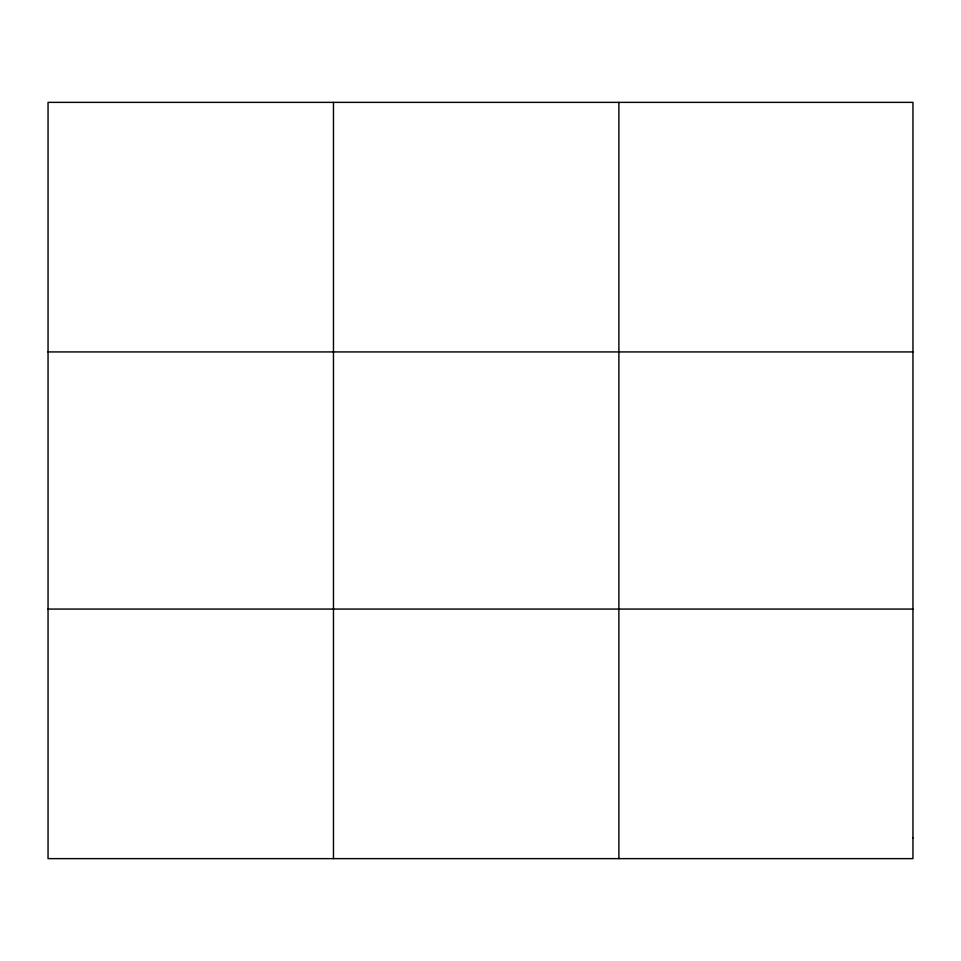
<?xml version="1.0" encoding="UTF-8"?>
<svg xmlns="http://www.w3.org/2000/svg" width="961" height="961" viewBox="0 0 961 961"><rect width="100%" height="100%" fill="white"/><g stroke="black" fill="none" stroke-linecap="round" stroke-linejoin="round"><path stroke-width="1.44" d="M333.467 102.371L333.467 858.629M618.884 102.371L618.884 858.629M48.05 351.93L912.95 351.93M48.05 609.07L912.95 609.07M912.95 837.836L912.95 858.629L48.05 858.629L48.05 102.371L912.95 102.371L912.95 837.836"/></g></svg>
